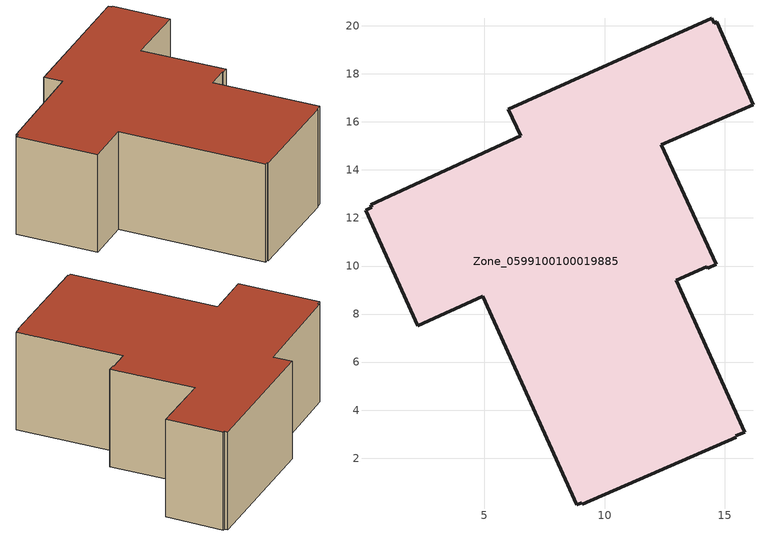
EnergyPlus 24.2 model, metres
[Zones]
Zone_0599100100019885
 floor ground (C_G): 5.99,16.53 14.46,20.32 14.56,20.11 14.67,20.16 16.18,16.72 12.36,15.06 14.64,10.08 14.29,9.9 14.25,9.97 12.98,9.4 15.83,3.09 15.46,2.92 15.47,2.87 9.07,0.09 9.05,0.14 8.85,0.06 4.94,8.75 2.22,7.51 0.05,12.33 0.31,12.45 0.27,12.55 6.5,15.42 z0
 wall outside (C_F): 12.98,9.4 14.25,9.97 14.29,9.9 14.64,10.08 12.36,15.06 16.18,16.72 14.67,20.16 14.56,20.11 14.46,20.32 5.99,16.53 6.5,15.42 0.27,12.55 0.31,12.45 0.05,12.33 2.22,7.51 4.94,8.75 8.85,0.06 9.05,0.14 9.07,0.09 15.47,2.87 15.46,2.92 15.83,3.09 12.98,9.4 z0:6.63
 roof outside (C_R): 0.27,12.55 0.31,12.45 0.05,12.33 2.22,7.51 4.94,8.75 8.85,0.06 9.05,0.14 9.07,0.09 15.47,2.87 15.46,2.92 15.83,3.09 12.98,9.4 14.25,9.97 14.29,9.9 14.64,10.08 12.36,15.06 16.18,16.72 14.67,20.16 14.56,20.11 14.46,20.32 5.99,16.53 6.5,15.42 z6.63
[BUILDING]
Pand.0599100100019885: North Axis=0; Terrain=City; Loads Convergence Tolerance Value=0.04; Temperature Convergence Tolerance Value=0.4; Solar Distribution=FullExterior; Maximum Number of Warmup Days=25; Minimum Number of Warmup Days=1
[Site:Location]
Rotterdam.The.Hague.AP_ZH_NLD Design_Conditions: Latitude=51.96; Longitude=4.45; Time Zone=1; Elevation=-4.5
[SITE:GROUNDTEMPERATURE:BUILDINGSURFACE]
18, 18, 18, 18, 18, 18, 18, 18, 18, 18, 18, 18
[MATERIAL] Thermal Absorptance=0.9; Solar Absorptance=0.7; Visible Absorptance=0.7
Name | Roughness | Thickness | Conductivity | Density | Specific Heat
G.D.2015-2018 | MediumSmooth | 0.15 | 0.0428571 | 540 | 1210
F.D.2015-2018 | Rough | 0.3 | 0.0666667 | 1920 | 840
R.D.2015-2018 | MediumRough | 0.2 | 0.0333333 | 1500 | 1000
[CONSTRUCTION]
C_G: G.D.2015-2018
C_F: F.D.2015-2018
C_R: R.D.2015-2018
[ZONE]
Zone_0599100100019885: Type=1; Multiplier=1; Ceiling Height=Autocalculate; Volume=Autocalculate; Floor Area=autocalculate; Part of Total Floor Area=Yes
[ZONEINFILTRATION:DESIGNFLOWRATE]
Infil_Zone_0599100100019885: Zone or ZoneList or Space or SpaceList=Zone_0599100100019885; Schedule=AlwaysOn; Design Flow Rate Calculation Method=Flow/Area; Flow Rate per Floor Area=0.0021; Constant Term Coefficient=1; Temperature Term Coefficient=0; Velocity Term Coefficient=0; Velocity Squared Term Coefficient=0
[HVACTEMPLATE:ZONE:IDEALLOADSAIRSYSTEM]
Zone_0599100100019885: Maximum Heating Supply Air Temperature=50; Minimum Cooling Supply Air Temperature=13; Maximum Heating Supply Air Humidity Ratio=0.0156; Minimum Cooling Supply Air Humidity Ratio=0.0077; Heating Limit=NoLimit; Cooling Limit=NoLimit; Dehumidification Control Type=ConstantSensibleHeatRatio; Cooling Sensible Heat Ratio=0.7; Dehumidification Setpoint=60; Humidification Control Type=None; Humidification Setpoint=30; Outdoor Air Method=None; Outdoor Air Flow Rate per Person=0.00944; Outdoor Air Flow Rate per Zone Floor Area=0; Outdoor Air Flow Rate per Zone=0; Demand Controlled Ventilation Type=None; Outdoor Air Economizer Type=NoEconomizer; Heat Recovery Type=None; Sensible Heat Recovery Effectiveness=0.7; Latent Heat Recovery Effectiveness=0.65
[ZONECONTROL:THERMOSTAT]
ThermostatControl_Zone_0599100100019885: Zone or ZoneList=Zone_0599100100019885; Control Type Schedule=DualSetpointControlType; Control 1=Thermostat_Zone_0599100100019885; Temperature Difference Between Cutout And Setpoint=0
[THERMOSTATSETPOINT:DUALSETPOINT]
Thermostat_Zone_0599100100019885: Heating Setpoint Temperature Schedule=HeatingSetpoint_Zone_0599100100019885; Cooling Setpoint Temperature Schedule=CoolingSetpoint_Zone_0599100100019885
[SCHEDULE:COMPACT]
HeatingSetpoint_Zone_0599100100019885: Through: 12/31, For: AllDays, Until: 24:00, 21
CoolingSetpoint_Zone_0599100100019885: Through: 12/31, For: AllDays, Until: 24:00, 24
DualSetpointControlType: Through: 12/31, For: AllDays, Until: 24:00, 4
AlwaysOn: Through: 12/31, For: AllDays, Until: 24:00, 1
